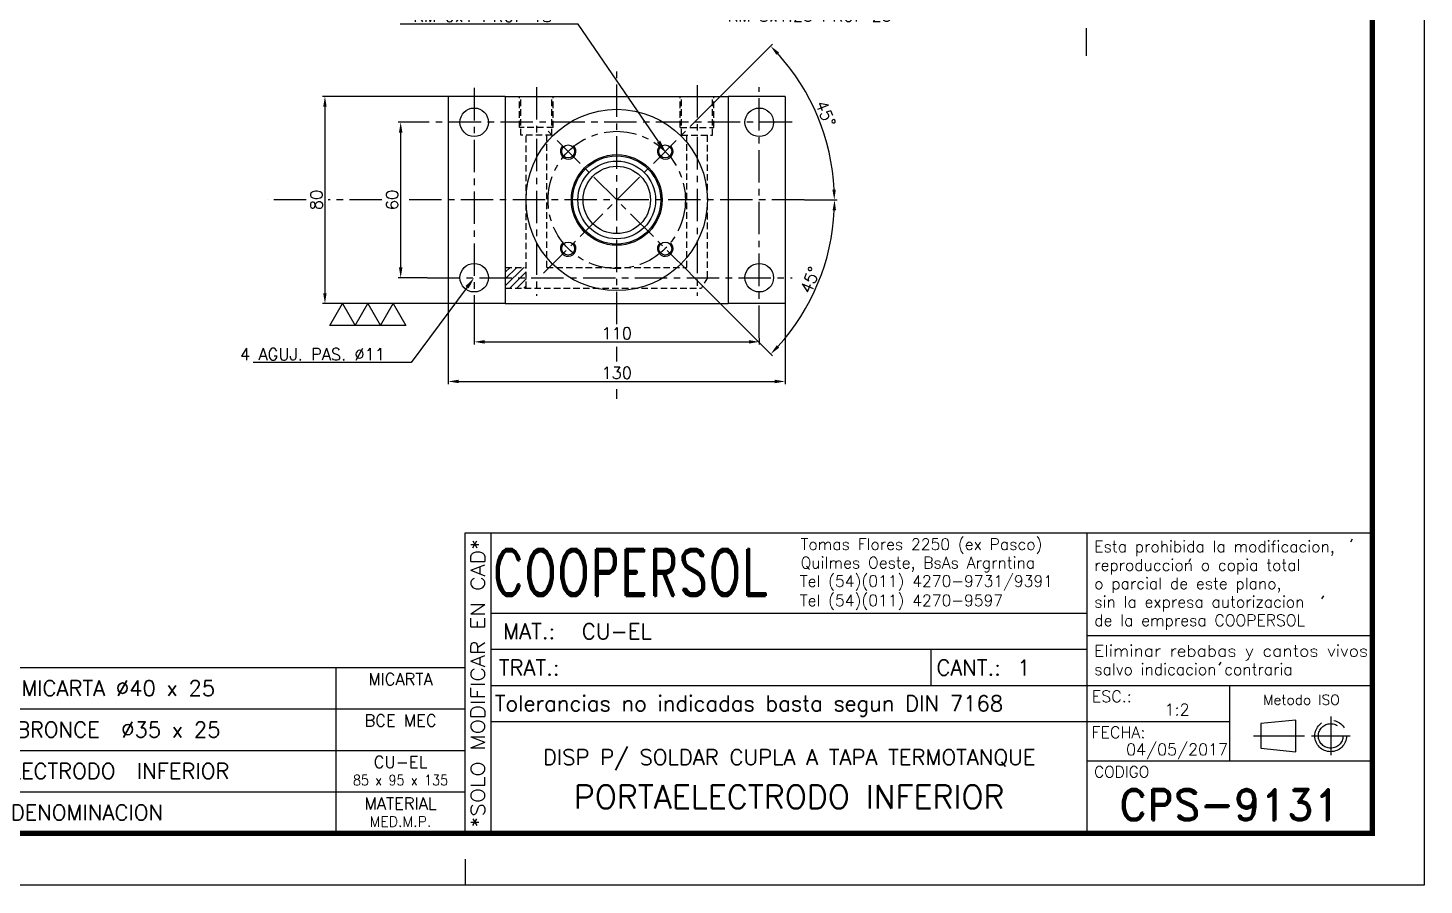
# Model space of a CAD drawing. Extents: x 0 to 840, y 0 to 594.
# Drawn here: x 301 to 840, y 0 to 331 of the extents above; entities that cross this region are included whole.
import ezdxf
from ezdxf import colors
from ezdxf.entities.mleader import LeaderData, LeaderLine
from ezdxf.enums import TextEntityAlignment as Align
from ezdxf.math import Vec2, Vec3

# ---------------------------------------------------------------- set-up
doc = ezdxf.new("R2010")
doc.units = 0
doc.header["$LTSCALE"] = 10
doc.header["$MEASUREMENT"] = 0
doc.linetypes.add('CENTER', pattern=[2, 1.25, -0.25, 0.25, -0.25])
doc.linetypes.add('HIDDEN', pattern=[0.375, 0.25, -0.125])
doc.layers.get('0').update_dxf_attribs({"linetype": 'CONTINUOUS'})
doc.layers.get('DEFPOINTS').update_dxf_attribs({"linetype": 'CONTINUOUS'})
for name, color, linetype in [('1', 1, 'CENTER'), ('CL', 1, 'CENTER'), ('CO', 3, 'CONTINUOUS'), ('FI', 1, 'CONTINUOUS'), ('OC', 1, 'HIDDEN'), ('RY', 5, 'CONTINUOUS')]:
    doc.layers.add(name, color=color, linetype=linetype)
doc.styles.add('ROMAND', font='ROMAND')
doc.styles.add('ROMANS', font='ROMANS.SHX')
doc.dimstyles.new('2', dxfattribs={"dimscale": 2, "dimtxt": 2.3, "dimasz": 2, "dimexe": 0.5, "dimexo": 0.0625, "dimgap": 0.5, "dimtad": 1, "dimdec": 4, "dimdsep": 46, "dimtxsty": 'ROMANS', "dimcen": -2, "dimclrt": 7, "dimadec": 0, "dimazin": 0, "dimtfac": 0.869565, "dimtdec": 4, "dimtmove": 0, "dimatfit": 3, "dimfxl": 1, "dimtolj": 1, "dimarcsym": 0})

# ---------------------------------------------------------------- blocks, each defined once
blk = doc.blocks.new('A3G')
blk.add_line((235, 5), (235, 0))
blk.add_lwpolyline([(0, 297), (420, 297), (420, 0), (0, 0)], close=True)
at = {"const_width": 1}
blk.add_lwpolyline([(25, 287), (410, 287), (410, 10), (25, 10)], close=True, dxfattribs=at)
blk = doc.blocks.new('COOPERSOLROT-02')
for p, q in [((0, 58), (175, 58)), ((0, 0), (0, 58)), ((5, 0), (5, 58)), ((120, 0), (120, 58)), ((175, 0), (175, 58)), ((5, 42.5), (120, 42.5)), ((120, 38.19), (175, 38.19)), ((5, 35.5), (120, 35.5)), ((89.89, 28.5), (89.89, 35.5)), ((5, 28.5), (175, 28.5)), ((147.5, 14), (147.5, 28.5)), ((147.5, 21.5), (5, 21.5)), ((120, 14), (175, 14)), ((0, 0), (175, 0))]:
    blk.add_line(p, q)
at = {"color": 1, "linetype": 'CENTER'}
blk.add_line((166.98, 22.51), (166.98, 15.06), dxfattribs=at)
for points in [[(152.09, 18.79), (161.93, 18.79)], [(163.26, 18.79), (170.71, 18.79)]]:
    blk.add_lwpolyline(points, dxfattribs=at)
at = {"layer": '1'}
for points in [[(170.85, 56.26), (171.21, 56.85)], [(139.66, 52.43), (140.02, 53.02)], [(165.28, 45.22), (165.64, 45.81)], [(145.46, 32.42), (145.82, 33.01)]]:
    blk.add_lwpolyline(points, dxfattribs=at)
blk.add_lwpolyline([(160.25, 18.79), (160.25, 21.83), (153.47, 21.16), (153.47, 16.41), (160.25, 15.74)], close=True, dxfattribs=at)
for radius in [3.05, 2.37]:
    blk.add_circle((166.98, 18.79), radius, dxfattribs=at)
at = {"style": 'ROMANS', "width": 0.996387}
blk.add_text('*SOLO MODIFICAR EN CAD*', height=2.7, rotation=90, dxfattribs=at).set_placement((3.77, 1.09), (3.77, 56.81), align=Align.FIT)
at = {"style": 'ROMAND', "width": 0.75}
blk.add_text('COOPERSOL', height=9, dxfattribs=at).set_placement((5.26, 45.85))
at = {"style": 'ROMANS'}
for s, p in [('MAT.:', (7.32, 37.47)), ('TRAT.:', (6.5, 30.47)), ('CANT.:', (90.89, 30.47)), ('Tolerancias no indicadas basta segun DIN 7168', (5.7, 23.56))]:
    blk.add_text(s, height=3, dxfattribs=at).set_placement(p)
for tag, height, style, p in [('CONJUNTO', 2.3, 'ROMANS', (62.5, 17.5)), ('SUBCONJUNTO', 3, 'ROMANS', (62.5, 11.5)), ('COD-PLA', 6, 'ROMAND', (147.5, 5.5)), ('DENOMINACION', 4.5, 'ROMANS', (62.5, 4.75))]:
    blk.add_attdef(tag, text='', height=height, dxfattribs=dict(style=style)).set_placement(p, align=Align.MIDDLE)
at = {"layer": '1', "style": 'ROMANS'}
for s, height, p in [('Tomas Flores 2250 (ex Pasco)', 2.2, (64.69, 54.68)), ('Esta prohibida la modificacion,', 2.2, (121.36, 54.23)), ('Quilmes Oeste, BsAs Argrntina', 2.2, (64.69, 51.12)), ('reproduccion o copia total', 2.2, (121.36, 50.67)), ('Tel (54)(011) 4270-9731/9391', 2.2, (64.55, 47.56)), ('o parcial de este plano,', 2.2, (121.36, 47.11)), ('Tel (54)(011) 4270-9597', 2.2, (64.55, 43.83)), ('sin la expresa autorizacion ', 2.2, (121.36, 43.55)), ('de la empresa COOPERSOL', 2.2, (121.36, 39.99)), ('salvo indicacion contraria', 2.2, (121.36, 30.54)), ('ESC.:', 2.25, (120.89, 25.29)), ('FECHA:', 2.25, (120.81, 18.36)), ('CODIGO', 2.16, (121.33, 10.78))]:
    blk.add_text(s, height=height, dxfattribs=at).set_placement(p)
at = {"layer": '1', "style": 'ROMANS', "width": 0.96139}
blk.add_text('Eliminar rebabas y cantos vivos', height=2.2, dxfattribs=at).set_placement((121.34, 34.1), (174.21, 34.1), align=Align.FIT)
at = {"layer": '1', "style": 'ROMANS'}
blk.add_text('Metodo ISO', height=1.948, dxfattribs=at).set_placement((161.34, 25.77), align=Align.MIDDLE)
for tag, p in [('MAT', (22.51, 37.47)), ('TRAT', (22.51, 30.47)), ('CANT', (106.49, 30.47))]:
    blk.add_attdef(tag, p, '', height=3, dxfattribs=at)
for tag, p in [('ESC', (137.33, 22.73)), ('FECHA', (137.33, 15.06))]:
    blk.add_attdef(tag, text='', height=2.25, dxfattribs=at).set_placement(p, align=Align.CENTER)
blk = doc.blocks.new('*D58')
at = {"layer": 'CO', "color": 0, "lineweight": -2}
for p, q in [((451.08, 294.43), (444.07, 294.43)), ((445.07, 238.43), (445.07, 290.43)), ((455.32, 234.43), (444.07, 234.43))]:
    blk.add_line(p, q, dxfattribs=at)
at = {"layer": 'CO', "color": 0}
for points in [[(444.4, 290.43), (445.74, 290.43), (445.07, 294.43)], [(444.4, 238.43), (445.74, 238.43), (445.07, 234.43)]]:
    blk.add_solid(points, dxfattribs=at)
at = {"layer": 'DEFPOINTS', "color": 0}
for p in [(445.07, 294.43), (451.21, 294.43), (455.44, 234.43)]:
    blk.add_point(p, dxfattribs=at)
at = {"layer": 'CO', "color": 7, "insert": (441.77, 264.43), "char_height": 4.6, "attachment_point": 5, "rotation": 90, "style": 'ROMANS'}
blk.add_mtext('\\A1;60', dxfattribs=at)
blk = doc.blocks.new('*D59')
at = {"layer": 'CO', "color": 0, "lineweight": -2}
for p, q in [((463.31, 304.43), (414.83, 304.43)), ((415.83, 300.43), (415.83, 228.43)), ((463.31, 224.43), (414.83, 224.43))]:
    blk.add_line(p, q, dxfattribs=at)
at = {"layer": 'CO', "color": 0}
for points in [[(415.16, 300.43), (416.49, 300.43), (415.83, 304.43)], [(415.16, 228.43), (416.49, 228.43), (415.83, 224.43)]]:
    blk.add_solid(points, dxfattribs=at)
at = {"layer": 'DEFPOINTS', "color": 0}
for p in [(463.43, 304.43), (415.83, 224.43), (463.43, 224.43)]:
    blk.add_point(p, dxfattribs=at)
at = {"layer": 'CO', "color": 7, "insert": (412.53, 264.43), "char_height": 4.6, "attachment_point": 5, "rotation": 90, "style": 'ROMANS'}
blk.add_mtext('\\A1;80', dxfattribs=at)
blk = doc.blocks.new('*D60')
at = {"layer": 'CO', "color": 0, "lineweight": -2}
for p, q in [((473.43, 216.12), (473.43, 208.66)), ((583.43, 211.09), (583.43, 208.66)), ((477.43, 209.66), (579.43, 209.66))]:
    blk.add_line(p, q, dxfattribs=at)
at = {"layer": 'CO', "color": 0}
for points in [[(477.43, 210.33), (477.43, 209), (473.43, 209.66)], [(579.43, 210.33), (579.43, 209), (583.43, 209.66)]]:
    blk.add_solid(points, dxfattribs=at)
at = {"layer": 'DEFPOINTS', "color": 0}
for p in [(473.43, 216.24), (583.43, 211.22), (583.43, 209.66)]:
    blk.add_point(p, dxfattribs=at)
at = {"layer": 'CO', "color": 7, "insert": (528.43, 212.96), "char_height": 4.6, "attachment_point": 5, "style": 'ROMANS'}
blk.add_mtext('\\A1;110', dxfattribs=at)
blk = doc.blocks.new('*D61')
at = {"layer": 'CO', "color": 0, "lineweight": -2}
for p, q in [((463.43, 224.3), (463.43, 193.38)), ((593.43, 224.3), (593.43, 193.38)), ((467.43, 194.38), (589.43, 194.38))]:
    blk.add_line(p, q, dxfattribs=at)
at = {"layer": 'CO', "color": 0}
for points in [[(467.43, 195.05), (467.43, 193.72), (463.43, 194.38)], [(589.43, 195.05), (589.43, 193.72), (593.43, 194.38)]]:
    blk.add_solid(points, dxfattribs=at)
at = {"layer": 'DEFPOINTS', "color": 0}
for p in [(463.43, 224.43), (593.43, 224.43), (593.43, 194.38)]:
    blk.add_point(p, dxfattribs=at)
at = {"layer": 'CO', "color": 7, "insert": (528.43, 197.68), "char_height": 4.6, "attachment_point": 5, "style": 'ROMANS'}
blk.add_mtext('\\A1;130', dxfattribs=at)
blk = doc.blocks.new('*D62')
at = {"layer": 'CO', "color": 0, "lineweight": -2}
for p, q in [((556.81, 292.8), (588.52, 324.52)), ((600.94, 264.43), (613.41, 264.43))]:
    blk.add_line(p, q, dxfattribs=at)
blk.add_arc((528.43, 264.43), 83.98, 2.7293, 42.2707, dxfattribs=at)
at = {"layer": 'CO', "color": 0}
for points in [[(590.09, 320.46), (591.06, 321.38), (587.81, 323.81)], [(612.98, 268.44), (611.65, 268.41), (612.41, 264.43)]]:
    blk.add_solid(points, dxfattribs=at)
at = {"layer": 'DEFPOINTS', "color": 0}
for p in [(556.72, 292.71), (609.55, 286.16), (446.62, 264.43), (600.82, 264.43), (500.15, 236.14)]:
    blk.add_point(p, dxfattribs=at)
at = {"layer": 'CO', "color": 7, "insert": (609.07, 297.83), "char_height": 4.6, "attachment_point": 5, "rotation": 292.5, "style": 'ROMANS'}
blk.add_mtext('\\A1;45°', dxfattribs=at)
blk = doc.blocks.new('*D63')
at = {"layer": 'CO', "color": 0, "lineweight": -2}
for p, q in [((600.94, 264.43), (613.5, 264.43)), ((556.81, 236.06), (588.58, 204.28))]:
    blk.add_line(p, q, dxfattribs=at)
blk.add_arc((528.43, 264.43), 84.07, 317.7264, 357.2736, dxfattribs=at)
at = {"layer": 'CO', "color": 0}
for points in [[(611.74, 260.45), (613.07, 260.41), (612.5, 264.43)], [(591.12, 207.42), (590.16, 208.34), (587.88, 204.98)]]:
    blk.add_solid(points, dxfattribs=at)
at = {"layer": 'DEFPOINTS', "color": 0}
for p in [(500.15, 292.71), (446.62, 264.43), (600.82, 264.43), (556.72, 236.14), (601.24, 222.4)]:
    blk.add_point(p, dxfattribs=at)
at = {"layer": 'CO', "color": 7, "insert": (603.05, 233.52), "char_height": 4.6, "attachment_point": 5, "rotation": 67.5, "style": 'ROMANS'}
blk.add_mtext('\\A1;45°', dxfattribs=at)
blk = doc.blocks.new('LISPIE')
blk.add_line((0, 0), (0, 8))
at = {"layer": 'FI', "color": 7}
for p, q in [((0, 8), (175, 8)), ((10, 8), (10, 0)), ((41, 8), (41, 0)), ((54, 8), (54, 0)), ((150, 8), (150, 0))]:
    blk.add_line(p, q, dxfattribs=at)
at = {"style": 'ROMANS'}
for tag, height, p in [('POS', 3, (5, 4)), ('CODIGO', 3, (25.5, 4)), ('CANT', 3, (47.5, 4)), ('DENOMINACION', 3, (102, 4)), ('MATERIAL', 2.3, (162.5, 5.75)), ('MED.M.P.', 2, (162.5, 2.25))]:
    blk.add_attdef(tag, text='', height=height, dxfattribs=at).set_placement(p, align=Align.MIDDLE)

msp = doc.modelspace()

# ---------------------------------------------------------------- hatches: boundary and pattern name
at = {"layer": 'RY'}
h = msp.add_hatch(dxfattribs=at)
h.set_pattern_fill('ANSI31', color=256, scale=15, style=0)
h.set_pattern_definition([(45, (11652.4064, -11612.7558), (-1.32582521, 1.32582521), [])])
edge = h.paths.add_edge_path()
edge.add_spline(control_points=[(485.43275, 238.42907), (485.43275, 237.07837), (485.43275, 235.74631), (485.43275, 234.42907)], knot_values=[0.811008638, 0.811008638, 0.811008638, 0.811008638, 0.863566409, 0.863566409, 0.863566409, 0.863566409], degree=3, periodic=0)
edge.add_line((485.43275, 234.42907), (493.43275, 234.42907))
edge.add_line((493.43275, 234.42907), (493.43275, 238.42907))
edge.add_line((493.43275, 238.42907), (485.43275, 238.42907))
edge = h.paths.add_edge_path()
edge.add_spline(control_points=[(485.43275, 234.42907), (485.43275, 234.14252), (485.43275, 233.85666), (485.43275, 232.51518), (485.43275, 231.46809), (485.43275, 230.42907)], knot_values=[0.863566409, 0.863566409, 0.863566409, 0.863566409, 0.875, 0.875, 0.917347158, 0.917347158, 0.917347158, 0.917347158], degree=3, periodic=0)
edge.add_line((485.43275, 230.42907), (493.43275, 230.42907))
edge.add_line((493.43275, 230.42907), (493.43275, 234.42907))
edge.add_line((493.43275, 234.42907), (485.43275, 234.42907))

# ---------------------------------------------------------------- linework, layer by layer
for p, q in [((463.43275, 304.42907), (463.43275, 224.42907)), ((485.43275, 304.42907), (463.43275, 304.42907)), ((593.43275, 304.42907), (571.43275, 304.42907)), ((593.43275, 304.42907), (593.43275, 224.42907)), ((485.43275, 224.42907), (463.43275, 224.42907)), ((593.43275, 224.42907), (571.43275, 224.42907))]:
    msp.add_line(p, q)
for centre, radius in [((473.43275, 294.42907), 5.5), ((528.43275, 264.42907), 35), ((583.43275, 294.42907), 5.5), ((509.69442, 283.1674), 2.5), ((547.17108, 283.1674), 2.5), ((528.43275, 264.42907), 17.5), ((528.43275, 264.42907), 17), ((528.43275, 264.42907), 15), ((528.43275, 264.42907), 13), ((509.69442, 245.69074), 2.5), ((547.17108, 245.69074), 2.5), ((473.43275, 234.42907), 5.5), ((583.43275, 234.42907), 5.5)]:
    msp.add_circle(centre, radius)
for points, knots in [([(485.43275, 304.42907), (485.43275, 302.92488), (485.43275, 301.4045), (485.43275, 298.32447), (485.43275, 296.77045), (485.43275, 292.05603), (485.43275, 288.84471), (485.43275, 283.86378), (485.43275, 282.17582), (485.43275, 279.59113), (485.43275, 278.72074), (485.43275, 276.96005), (485.43275, 276.07617), (485.43275, 271.64297), (485.43275, 268.0466), (485.43275, 263.47638), (485.43275, 262.55563), (485.43275, 260.72162), (485.43275, 259.81092), (485.43275, 257.09671), (485.43275, 255.31106), (485.43275, 251.78106), (485.43275, 250.03668), (485.43275, 247.44621), (485.43275, 246.58557), (485.43275, 244.88618), (485.43275, 244.04596), (485.43275, 239.88646), (485.43275, 236.6894), (485.43275, 230.45354), (485.43275, 227.41571), (485.43275, 224.42907)], [0, 0, 0, 0, 0.0625, 0.0625, 0.125, 0.125, 0.25, 0.25, 0.3125, 0.3125, 0.34375, 0.34375, 0.375, 0.375, 0.5, 0.5, 0.53125, 0.53125, 0.5625, 0.5625, 0.625, 0.625, 0.6875, 0.6875, 0.71875, 0.71875, 0.75, 0.75, 0.875, 0.875, 1, 1, 1, 1]), ([(485.43275, 304.42907), (488.64122, 304.42907), (491.90446, 304.42907), (496.93618, 304.42907), (498.63654, 304.42907), (501.23302, 304.42907), (502.1071, 304.42907), (503.86623, 304.42907), (504.7517, 304.42907), (507.4283, 304.42907), (509.23949, 304.42907), (512.9318, 304.42907), (514.8129, 304.42907), (517.70289, 304.42907), (518.6791, 304.42907), (520.63143, 304.42907), (521.61037, 304.42907), (524.55603, 304.42907), (526.53163, 304.42907), (529.514, 304.42907), (530.51128, 304.42907), (532.01197, 304.42907), (532.51299, 304.42907), (533.50854, 304.42907), (534.00411, 304.42907), (536.47137, 304.42907), (538.41127, 304.42907), (541.27902, 304.42907), (542.22792, 304.42907), (544.1131, 304.42907), (545.05053, 304.42907), (547.83839, 304.42907), (549.64736, 304.42907), (553.1924, 304.42907), (554.92838, 304.42907), (558.3456, 304.42907), (560.02677, 304.42907), (565.00748, 304.42907), (568.24529, 304.42907), (571.43275, 304.42907)], [0, 0, 0, 0, 0.125, 0.125, 0.1875, 0.1875, 0.21875, 0.21875, 0.25, 0.25, 0.3125, 0.3125, 0.375, 0.375, 0.40625, 0.40625, 0.4375, 0.4375, 0.5, 0.5, 0.53125, 0.53125, 0.546875, 0.546875, 0.5625, 0.5625, 0.625, 0.625, 0.65625, 0.65625, 0.6875, 0.6875, 0.75, 0.75, 0.8125, 0.8125, 0.875, 0.875, 1, 1, 1, 1]), ([(571.43275, 304.42907), (571.43275, 302.92488), (571.43275, 301.4045), (571.43275, 298.32447), (571.43275, 296.77045), (571.43275, 292.05603), (571.43275, 288.84471), (571.43275, 283.86378), (571.43275, 282.17582), (571.43275, 279.59113), (571.43275, 278.72074), (571.43275, 276.96005), (571.43275, 276.07617), (571.43275, 271.64297), (571.43275, 268.0466), (571.43275, 263.47638), (571.43275, 262.55563), (571.43275, 260.72162), (571.43275, 259.81092), (571.43275, 257.09671), (571.43275, 255.31106), (571.43275, 251.78106), (571.43275, 250.03668), (571.43275, 247.44621), (571.43275, 246.58557), (571.43275, 244.88618), (571.43275, 244.04596), (571.43275, 239.88646), (571.43275, 236.6894), (571.43275, 230.45354), (571.43275, 227.41571), (571.43275, 224.42907)], [0, 0, 0, 0, 0.0625, 0.0625, 0.125, 0.125, 0.25, 0.25, 0.3125, 0.3125, 0.34375, 0.34375, 0.375, 0.375, 0.5, 0.5, 0.53125, 0.53125, 0.5625, 0.5625, 0.625, 0.625, 0.6875, 0.6875, 0.71875, 0.71875, 0.75, 0.75, 0.875, 0.875, 1, 1, 1, 1]), ([(485.43275, 224.42907), (488.64122, 224.42907), (491.90446, 224.42907), (496.93618, 224.42907), (498.63654, 224.42907), (501.23302, 224.42907), (502.1071, 224.42907), (503.86623, 224.42907), (504.7517, 224.42907), (507.4283, 224.42907), (509.23949, 224.42907), (512.9318, 224.42907), (514.8129, 224.42907), (517.70289, 224.42907), (518.6791, 224.42907), (520.63143, 224.42907), (521.61037, 224.42907), (524.55603, 224.42907), (526.53163, 224.42907), (529.514, 224.42907), (530.51128, 224.42907), (532.01197, 224.42907), (532.51299, 224.42907), (533.50854, 224.42907), (534.00411, 224.42907), (536.47137, 224.42907), (538.41127, 224.42907), (541.27902, 224.42907), (542.22792, 224.42907), (544.1131, 224.42907), (545.05053, 224.42907), (547.83839, 224.42907), (549.64736, 224.42907), (553.1924, 224.42907), (554.92838, 224.42907), (558.3456, 224.42907), (560.02677, 224.42907), (565.00748, 224.42907), (568.24529, 224.42907), (571.43275, 224.42907)], [0, 0, 0, 0, 0.125, 0.125, 0.1875, 0.1875, 0.21875, 0.21875, 0.25, 0.25, 0.3125, 0.3125, 0.375, 0.375, 0.40625, 0.40625, 0.4375, 0.4375, 0.5, 0.5, 0.53125, 0.53125, 0.546875, 0.546875, 0.5625, 0.5625, 0.625, 0.625, 0.65625, 0.65625, 0.6875, 0.6875, 0.75, 0.75, 0.8125, 0.8125, 0.875, 0.875, 1, 1, 1, 1])]:
    msp.add_open_spline(points, degree=3, knots=knots)
at = {"layer": 'CL'}
for p, q in [((709.69673, 320.07433), (709.69673, 330.69979)), ((528.43275, 216.50702), (528.43275, 314.91845)), ((473.43275, 307.66384), (473.43275, 216.2416)), ((497.43275, 308.0234), (497.43275, 227.38413)), ((559.43275, 308.74251), (559.43275, 227.38413)), ((583.43275, 211.21863), (583.43275, 308.0234)), ((596.08902, 294.42907), (451.20847, 294.42907)), ((500.14848, 236.1448), (556.71702, 292.71334)), ((556.71702, 236.1448), (500.14848, 292.71334)), ((408.58451, 264.42907), (393.58393, 264.42907)), ((437.82977, 264.42907), (417.11931, 264.42907)), ((600.81674, 264.42907), (446.62321, 264.42907)), ((455.44036, 234.42907), (596.08902, 234.42907)), ((528.43275, 202.1418), (528.43275, 207.72827)), ((528.43275, 187.6584), (528.43275, 191.44769))]:
    msp.add_line(p, q, dxfattribs=at)
msp.add_circle((528.43275, 264.42907), 26.5, dxfattribs=at)
at = {"layer": 'CO'}
for points in [[(422.58046, 224.42907), (427.46876, 215.96228), (417.69215, 215.96228)], [(432.35707, 224.42907), (437.24537, 215.96228), (427.46876, 215.96228)], [(442.13367, 224.42907), (447.02198, 215.96228), (437.24537, 215.96228)]]:
    msp.add_lwpolyline(points, close=True, dxfattribs=at)
at = {"layer": 'FI'}
for centre in [(509.69442, 283.1674), (547.17108, 283.1674), (509.69442, 245.69074), (547.17108, 245.69074)]:
    msp.add_arc(centre, 3, 135, 48.2448917, dxfattribs=at)
at = {"layer": 'OC'}
for p, q in [((490.93275, 292.42907), (490.93275, 304.42907)), ((491.43275, 289.42907), (491.43275, 304.42907)), ((503.43275, 289.42907), (503.43275, 304.42907)), ((503.93275, 292.42907), (503.93275, 304.42907)), ((552.93275, 292.42907), (552.93275, 304.42907)), ((553.43275, 289.42907), (553.43275, 304.42907)), ((565.43275, 289.42907), (565.43275, 304.42907)), ((565.93275, 292.42907), (565.93275, 304.42907)), ((503.93275, 292.42907), (490.93275, 292.42907)), ((552.93275, 292.42907), (565.93275, 292.42907)), ((503.43275, 289.42907), (491.43275, 289.42907)), ((493.43275, 230.42907), (493.43275, 289.42907)), ((501.43275, 238.42907), (501.43275, 289.42907)), ((553.43275, 289.42907), (565.43275, 289.42907)), ((555.43275, 238.42907), (555.43275, 289.42907)), ((563.43275, 234.42907), (563.43275, 289.42907)), ((485.43275, 238.42907), (493.43275, 238.42907)), ((501.43275, 238.42907), (555.43275, 238.42907)), ((563.43275, 234.42907), (561.12335, 230.42907)), ((485.43275, 230.42907), (561.12335, 230.42907))]:
    msp.add_line(p, q, dxfattribs=at)

# ---------------------------------------------------------------- block references
at = {"xscale": 2, "yscale": 2, "zscale": 2}
msp.add_blockref('A3G', (0, 0), dxfattribs=at)
ref = msp.add_blockref('COOPERSOLROT-02', (470, 20), dxfattribs=dict(xscale=2, yscale=2, zscale=2))
ref.add_attrib('COD-PLA', 'CPS-9131', dxfattribs={"height": 12, "style": 'ROMAND'}).set_placement((765, 31), align=Align.MIDDLE)
ref.add_attrib('FECHA', '04/05/2017', dxfattribs={"layer": '1', "height": 4.5, "style": 'ROMANS'}).set_placement((744.66936, 50.122), align=Align.CENTER)
ref.add_attrib('MAT', 'CU-EL ', (515.01059, 94.9363), dxfattribs={"layer": '1', "height": 6, "style": 'ROMANS'})
ref.add_attrib('ESC', '1:2', dxfattribs={"layer": '1', "height": 4.5, "style": 'ROMANS'}).set_placement((744.66936, 65.45709), align=Align.CENTER)
ref.add_attrib('CANT', '1', (682.98118, 80.9363), dxfattribs={"layer": '1', "height": 6, "style": 'ROMANS'})
ref.add_attrib('DENOMINACION', 'PORTAELECTRODO INFERIOR', dxfattribs={"height": 9, "style": 'ROMANS'}).set_placement((595, 34.07563), align=Align.MIDDLE)
ref.add_attrib('SUBCONJUNTO', 'DISP P/ SOLDAR CUPLA A TAPA TERMOTANQUE', dxfattribs={"height": 6, "style": 'ROMANS'}).set_placement((595, 48.95569), align=Align.MIDDLE)
ref = msp.add_blockref('LISPIE', (120, 68), dxfattribs=dict(xscale=2, yscale=2, zscale=2))
ref.add_attrib('POS', '3', dxfattribs={"height": 6, "style": 'ROMANS'}).set_placement((130, 76), align=Align.MIDDLE)
ref.add_attrib('DENOMINACION', 'BUJE MICARTA %%c40 x 25', dxfattribs={"height": 6, "style": 'ROMANS'}).set_placement((324, 76), align=Align.MIDDLE)
ref.add_attrib('CANT', '2', dxfattribs={"height": 6, "style": 'ROMANS'}).set_placement((215, 76), align=Align.MIDDLE)
ref.add_attrib('MATERIAL', 'MICARTA', dxfattribs={"height": 4.6, "style": 'ROMANS'}).set_placement((445, 79.5), align=Align.MIDDLE)
ref = msp.add_blockref('LISPIE', (120, 52), dxfattribs=dict(xscale=2, yscale=2, zscale=2))
ref.add_attrib('POS', '2', dxfattribs={"height": 6, "style": 'ROMANS'}).set_placement((130, 60), align=Align.MIDDLE)
ref.add_attrib('DENOMINACION', 'BUJE BRONCE  %%c35 x 25', dxfattribs={"height": 6, "style": 'ROMANS'}).set_placement((324, 60), align=Align.MIDDLE)
ref.add_attrib('CANT', '2', dxfattribs={"height": 6, "style": 'ROMANS'}).set_placement((215, 60), align=Align.MIDDLE)
ref.add_attrib('MATERIAL', 'BCE MEC', dxfattribs={"height": 4.6, "style": 'ROMANS'}).set_placement((445, 63.5), align=Align.MIDDLE)
ref = msp.add_blockref('LISPIE', (120, 36), dxfattribs=dict(xscale=2, yscale=2, zscale=2))
ref.add_attrib('POS', '1', dxfattribs={"height": 6, "style": 'ROMANS'}).set_placement((130, 44), align=Align.MIDDLE)
ref.add_attrib('DENOMINACION', 'PORTALECTRODO  INFERIOR', dxfattribs={"height": 6, "style": 'ROMANS'}).set_placement((324, 44), align=Align.MIDDLE)
ref.add_attrib('CANT', '1', dxfattribs={"height": 6, "style": 'ROMANS'}).set_placement((215, 44), align=Align.MIDDLE)
ref.add_attrib('MED.M.P.', '85 x 95 x 135', dxfattribs={"height": 4, "style": 'ROMANS', "width": 0.9}).set_placement((445, 40.5), align=Align.MIDDLE)
ref.add_attrib('MATERIAL', 'CU-EL', dxfattribs={"height": 4.6, "style": 'ROMANS'}).set_placement((445, 47.5), align=Align.MIDDLE)
msp.add_blockref('LISPIE', (120, 20), dxfattribs=at).add_auto_attribs({'POS': 'POS', 'DENOMINACION': 'DENOMINACION', 'CANT': 'CANT', 'CODIGO': 'CODIGO', 'MED.M.P.': 'MED.M.P.', 'MATERIAL': 'MATERIAL'})

# ---------------------------------------------------------------- dimensions: what is measured, and where the dimension line sits
at = {"layer": 'CO'}
for base, line1, line2, picture, middle in [((609.54925, 286.16417), ((600.81674, 264.42907), (446.62321, 264.42907)), ((500.14848, 236.1448), (556.71702, 292.71334)), '*D62', (609.06709, 297.82891)), ((601.23785, 222.39503), ((556.71702, 236.1448), (500.14848, 292.71334)), ((600.81674, 264.42907), (446.62321, 264.42907)), '*D63', (603.05273, 233.52046))]:
    dim = msp.add_angular_dim_2l(base=base, line1=line1, line2=line2, dimstyle='2', dxfattribs=at)
    dim.commit()
    dim.dimension.update_dxf_attribs({"geometry": picture, "text_midpoint": middle})
for base, p1, p2, picture, middle in [((415.82617, 224.42907), (463.43275, 304.42907), (463.43275, 224.42907), '*D59', (412.52617, 264.42907)), ((445.07143, 294.42907), (455.44036, 234.42907), (451.20847, 294.42907), '*D58', (441.77143, 264.42907))]:
    dim = msp.add_linear_dim(base=base, p1=p1, p2=p2, angle=90, dimstyle='2', dxfattribs=at)
    dim.commit()
    dim.dimension.update_dxf_attribs({"geometry": picture, "text_midpoint": middle})
for base, p1, p2, picture, middle in [((593.43275, 194.38202), (463.43275, 224.42907), (593.43275, 224.42907), '*D61', (528.43275, 197.68202)), ((583.43275, 209.66303), (473.43275, 216.2416), (583.43275, 211.21863), '*D60', (528.43275, 212.96303))]:
    dim = msp.add_linear_dim(base=base, p1=p1, p2=p2, dimstyle='2', dxfattribs=at)
    dim.commit()
    dim.dimension.update_dxf_attribs({"geometry": picture, "text_midpoint": middle})

# ---------------------------------------------------------------- leaders
ml = msp.add_multileader_mtext('Standard', dxfattribs=at)
ml.set_content('4 AGUJ. %%C6.75 PROF 30\\PRM 8x1.25 PROF 25', color=7, style='ROMANS')
ml.set_leader_properties(color=256, linetype='ByLayer', lineweight=-1)
ml.build(insert=Vec2(0, 0))
ml.multileader.update_dxf_attribs({"text_left_attachment_type": 6, "text_right_attachment_type": 5, "dogleg_length": 4, "arrow_head_size": 4.6, "scale": 2})
ctx = ml.context
ctx.base_point, ctx.scale, ctx.char_height, ctx.arrow_head_size, ctx.plane_origin = Vec3(569.19252, 340.04787), 2, 4.6, 4.6, Vec3(548.43275, 414.75281)
ctx.left_attachment, ctx.right_attachment = 6, 5
notes = []
notes.append((ctx, [(0, (1, 1, 0), (561.19252, 340.04787), (1, 0), 8, [(0, [(548.43275, 414.75281)], 0, [])])]))
ctx.mtext.insert, ctx.mtext.flow_direction = Vec3(571.19252, 345.56787), 5
ml = msp.add_multileader_mtext('Standard', dxfattribs=at)
ml.set_content('4 AGUJ. %%C5 PROF 22\\PRM 6x1 PROF 18', color=7, style='ROMANS')
ml.set_leader_properties(color=256, linetype='ByLayer', lineweight=-1)
ml.build(insert=Vec2(0, 0))
ml.multileader.update_dxf_attribs({"text_left_attachment_type": 6, "text_right_attachment_type": 5, "dogleg_length": 4, "arrow_head_size": 4.6, "scale": 2})
ctx = ml.context
ctx.base_point, ctx.scale, ctx.char_height, ctx.arrow_head_size, ctx.plane_origin = Vec3(425.72975, 339.90063), 2, 4.6, 4.6, Vec3(547.17108, 283.1674)
ctx.left_attachment, ctx.right_attachment, ctx.text_align_type = 6, 5, 2
notes.append((ctx, [(0, (1, 1, 0), (513.52023, 332.23396), (-1, 0), 8, [(0, [(547.17108, 283.1674)], 0, [])])]))
ctx.mtext.insert, ctx.mtext.alignment, ctx.mtext.flow_direction = Vec3(503.52023, 345.42063), 3, 5
ml = msp.add_multileader_mtext('Standard', dxfattribs=at)
ml.set_content('4 AGUJ. PAS. %%C11', color=7, style='ROMANS')
ml.set_leader_properties(color=256, linetype='ByLayer', lineweight=-1)
ml.build(insert=Vec2(0, 0))
ml.multileader.update_dxf_attribs({"text_left_attachment_type": 6, "text_right_attachment_type": 5, "dogleg_length": 4, "arrow_head_size": 4.6, "scale": 2})
ctx = ml.context
ctx.base_point, ctx.scale, ctx.char_height, ctx.arrow_head_size, ctx.plane_origin = Vec3(374.40274, 201.6514), 2, 4.6, 4.6, Vec3(473.43275, 234.42907)
ctx.left_attachment, ctx.right_attachment, ctx.text_align_type = 6, 5, 2
notes.append((ctx, [(0, (1, 1, 0), (449.05036, 201.6514), (-1, 0), 8, [(0, [(473.43275, 234.42907)], 0, [])])]))
ctx.mtext.insert, ctx.mtext.alignment, ctx.mtext.flow_direction = Vec3(439.05036, 207.1714), 3, 5
for ctx, leaders in notes:
    for number, flags, end, landing, length, lines in leaders:
        leader = LeaderData()
        leader.index, (leader.has_last_leader_line, leader.has_dogleg_vector, leader.attachment_direction) = number, flags
        leader.last_leader_point, leader.dogleg_vector, leader.dogleg_length = Vec3(end), Vec3(landing), length
        for number, points, colour, breaks in lines:
            line = LeaderLine()
            line.index, line.vertices, line.color, line.breaks = number, Vec3.list(points), colors.encode_raw_color(colour), breaks
            leader.lines.append(line)
        ctx.leaders.append(leader)

doc.saveas('drawing.dxf')
